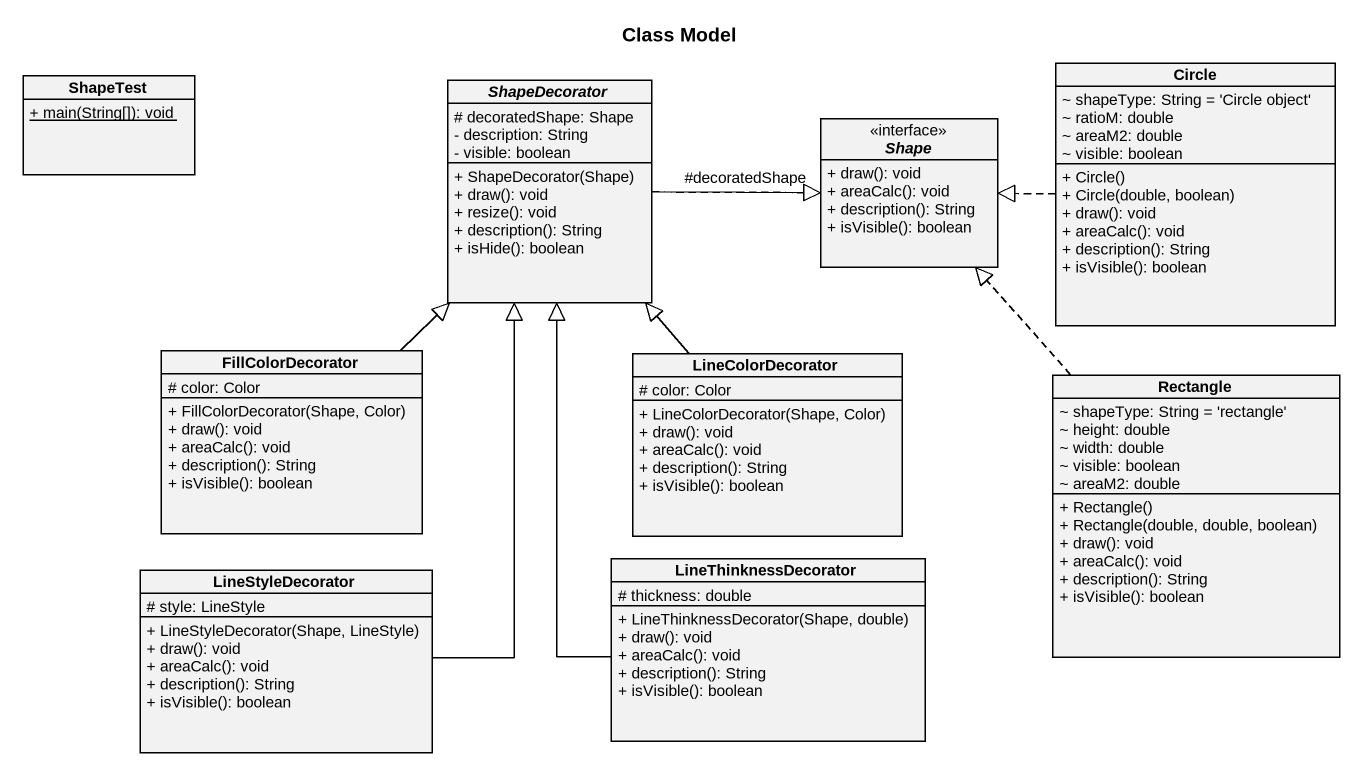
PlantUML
@startuml
title Class Model
hide circle
hide empty members
skinparam classAttributeIconSize 0
class "Circle" as Circle_ {
  ~ shapeType: String = 'Circle object'
  ~ ratioM: double
  ~ areaM2: double
  ~ visible: boolean
  + Circle()
  + Circle(double, boolean)
  + draw(): void
  + areaCalc(): void
  + description(): String
  + isVisible(): boolean
}
class ShapeTest {
  {static} + main(String[]): void
}
abstract class ShapeDecorator {
  # decoratedShape: Shape
  - description: String
  - visible: boolean
  + ShapeDecorator(Shape)
  + draw(): void
  + resize(): void
  + description(): String
  + isHide(): boolean
}
interface Shape <<interface>> {
  + draw(): void
  + areaCalc(): void
  + description(): String
  + isVisible(): boolean
}
class FillColorDecorator {
  # color: Color
  + FillColorDecorator(Shape, Color)
  + draw(): void
  + areaCalc(): void
  + description(): String
  + isVisible(): boolean
}
class LineColorDecorator {
  # color: Color
  + LineColorDecorator(Shape, Color)
  + draw(): void
  + areaCalc(): void
  + description(): String
  + isVisible(): boolean
}
class "Rectangle" as Rectangle_ {
  ~ shapeType: String = 'rectangle'
  ~ height: double
  ~ width: double
  ~ visible: boolean
  ~ areaM2: double
  + Rectangle()
  + Rectangle(double, double, boolean)
  + draw(): void
  + areaCalc(): void
  + description(): String
  + isVisible(): boolean
}
class LineStyleDecorator {
  # style: LineStyle
  + LineStyleDecorator(Shape, LineStyle)
  + draw(): void
  + areaCalc(): void
  + description(): String
  + isVisible(): boolean
}
class LineThinknessDecorator {
  # thickness: double
  + LineThinknessDecorator(Shape, double)
  + draw(): void
  + areaCalc(): void
  + description(): String
  + isVisible(): boolean
}
Circle_ .left.|> Shape
ShapeDecorator -right-> "#decoratedShape" Shape
ShapeDecorator .right.|> Shape
FillColorDecorator -up-|> ShapeDecorator
LineColorDecorator -up-|> ShapeDecorator
Rectangle_ .up.|> Shape
LineStyleDecorator -up-|> ShapeDecorator
LineThinknessDecorator -up-|> ShapeDecorator
@enduml
